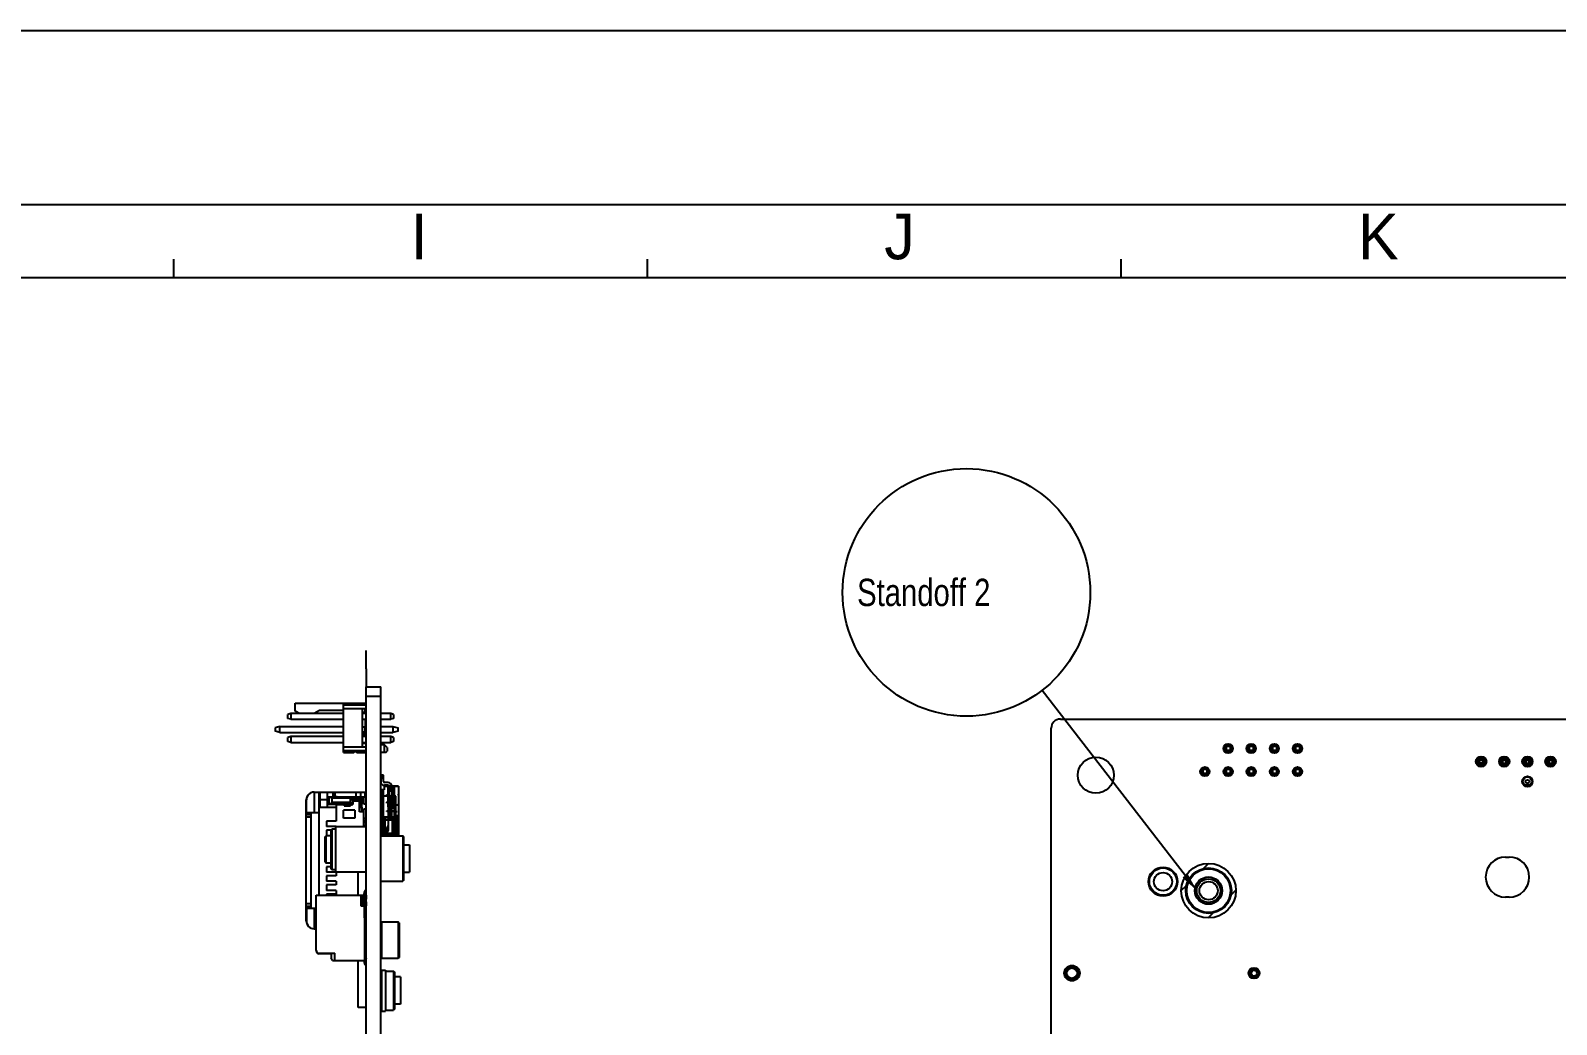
# Model space of a CAD drawing. Header units: millimetres. Extents: x 0 to 841, y 0 to 594.
# Drawn here: x 426.1 to 593.6, y 484.9 to 594 of the extents above; entities that cross this region are included whole.
import ezdxf

# ---------------------------------------------------------------- set-up
doc = ezdxf.new("R2010")
doc.units = ezdxf.units.MM
doc.header["$LTSCALE"] = 46.255
doc.layers.get('0').update_dxf_attribs({"linetype": 'CONTINUOUS'})
for name, color, linetype in [('ASSEM_MEM', 7, 'CONTINUOUS'), ('COLOR128', 7, 'CONTINUOUS'), ('COLOR129', 7, 'CONTINUOUS'), ('COLOR130', 7, 'CONTINUOUS'), ('DETAIL', 7, 'CONTINUOUS')]:
    doc.layers.add(name, color=color, linetype=linetype)
doc.styles.get("Standard").update_dxf_attribs({"font": 'txt', "width": 0.8})
doc.styles.add('TEXTSTYLE_2', font='txt')
doc.dimstyles.get("Standard").update_dxf_attribs({"dimtxt": 3, "dimasz": 2.1, "dimexe": 2, "dimexo": 1, "dimtad": 1, "dimzin": 0, "dimdsep": 46, "dimtxsty": 'STANDARD', "dimblk": '_FILLED', "dimblk1": '_FILLED', "dimblk2": '_FILLED', "dimcen": 0.09, "dimazin": 0, "dimtol": 1, "dimtp": 0.01, "dimtm": 0.01, "dimtfac": 1, "dimtofl": 0, "dimtmove": 0, "dimatfit": 3, "dimldrblk": '_FILLED', "dimfxl": 1, "dimtolj": 1, "dimtzin": 0, "dimarcsym": 0})

# ---------------------------------------------------------------- blocks, each defined once
blk = doc.blocks.new('_FILLED')
at = {"color": 0, "linetype": 'BYBLOCK'}
blk.add_solid([(0, 0), (-1, 0.167), (-1, -0.167)], dxfattribs=at)
blk = doc.blocks.new('BALLOON_BL28', base_point=(528.86, 532.3))
at = {"layer": 'DETAIL', "color": 7, "linetype": 'CONTINUOUS'}
blk.add_circle((528.86, 532.3), 13.59, dxfattribs=at)
at = {"layer": 'DETAIL', "color": 7, "linetype": 'CONTINUOUS', "insert": (516.86, 533.8), "char_height": 3, "width": 24, "attachment_point": 1, "line_spacing_factor": 0.9}
blk.add_mtext('Standoff 2', dxfattribs=at)

msp = doc.modelspace()

# ---------------------------------------------------------------- linework, layer by layer
at = {"color": 7, "linetype": 'CONTINUOUS'}
for p, q in [((0, 594), (841, 594)), ((16.34, 574.88), (819.34, 574.88)), ((441.84, 566.88), (441.84, 568.88)), ((493.84, 566.88), (493.84, 568.88)), ((545.84, 566.88), (545.84, 568.88)), ((25.84, 566.88), (809.34, 566.88))]:
    msp.add_line(p, q, dxfattribs=at)
at = {"layer": 'ASSEM_MEM', "color": 7, "linetype": 'CONTINUOUS'}
for p, q in [((462.98, 523.92), (462.98, 525.92)), ((462.98, 351.92), (462.98, 521.92)), ((462.98, 521.92), (464.58, 521.92)), ((464.58, 351.92), (464.58, 521.92)), ((455.18, 519.25), (455.18, 520.12)), ((455.18, 520.12), (462.98, 520.12)), ((457.84, 519.34), (457.27, 519.01)), ((460.48, 519.35), (457.88, 519.35)), ((460.48, 514.71), (460.48, 520.12)), ((462.98, 519.92), (460.48, 519.92)), ((460.48, 519.55), (462.98, 519.55)), ((462.53, 519.52), (462.53, 515.32)), ((462.98, 519.52), (462.53, 519.52)), ((462.83, 519.52), (462.83, 519.12)), ((462.91, 519.01), (462.91, 519.52)), ((462.98, 520.92), (464.58, 520.92)), ((454.68, 519.01), (454.38, 518.91)), ((454.38, 518.47), (454.38, 518.91)), ((454.68, 518.37), (454.38, 518.47)), ((454.68, 519.01), (454.68, 518.37)), ((460.48, 519.01), (454.68, 519.01)), ((454.68, 518.37), (460.48, 518.37)), ((455.63, 519.01), (455.18, 519.25)), ((460.44, 518.37), (460.44, 517.57)), ((460.44, 517.97), (460.48, 517.97)), ((460.44, 517.87), (460.48, 517.87)), ((462.91, 519.12), (462.53, 519.12)), ((462.98, 519.01), (462.53, 519.01)), ((462.53, 518.37), (462.98, 518.37)), ((462.91, 516.72), (462.91, 518.37)), ((462.98, 517.77), (462.91, 517.77)), ((462.91, 517.67), (462.98, 517.67)), ((465.68, 519.01), (464.58, 519.01)), ((464.58, 518.37), (465.68, 518.37)), ((465.68, 518.37), (465.68, 519.01)), ((465.98, 518.91), (465.68, 519.01)), ((465.98, 518.47), (465.68, 518.37)), ((465.98, 518.91), (465.98, 518.47)), ((453.48, 517.57), (452.98, 517.42)), ((452.98, 517.42), (452.98, 517.07)), ((453.48, 516.92), (452.98, 517.07)), ((453.48, 516.92), (453.48, 517.57)), ((453.48, 517.57), (460.48, 517.57)), ((453.48, 516.92), (460.48, 516.92)), ((454.68, 516.47), (454.38, 516.37)), ((454.38, 515.93), (454.38, 516.37)), ((454.68, 516.47), (454.68, 515.83)), ((460.48, 516.47), (454.68, 516.47)), ((460.44, 516.92), (460.44, 516.47)), ((460.48, 516.57), (460.44, 516.57)), ((462.53, 517.53), (462.91, 517.53)), ((462.91, 516.97), (462.53, 516.97)), ((462.91, 516.82), (462.53, 516.82)), ((462.53, 516.72), (462.91, 516.72)), ((462.98, 516.47), (462.53, 516.47)), ((462.83, 517.53), (462.83, 516.97)), ((462.98, 516.87), (462.91, 516.87)), ((462.91, 516.77), (462.98, 516.77)), ((464.58, 517.57), (465.88, 517.57)), ((464.58, 516.92), (465.88, 516.92)), ((465.68, 516.47), (464.58, 516.47)), ((465.68, 515.83), (465.68, 516.47)), ((465.98, 516.37), (465.68, 516.47)), ((465.88, 517.57), (465.88, 516.92)), ((465.88, 517.57), (466.48, 517.42)), ((466.48, 517.07), (465.88, 516.92)), ((465.98, 516.37), (465.98, 515.93)), ((466.48, 517.07), (466.48, 517.42)), ((454.68, 515.83), (454.38, 515.93)), ((454.68, 515.83), (460.48, 515.83)), ((462.98, 515.3), (460.48, 515.3)), ((462.98, 514.92), (460.48, 514.92)), ((460.48, 514.71), (461.62, 514.71)), ((461.62, 514.71), (461.78, 514.89)), ((461.78, 514.89), (461.95, 514.71)), ((461.95, 514.71), (462.98, 514.71)), ((462.53, 515.83), (462.98, 515.83)), ((462.98, 515.71), (462.53, 515.71)), ((462.98, 515.32), (462.53, 515.32)), ((464.58, 515.83), (465.68, 515.83)), ((464.98, 515.56), (464.58, 515.56)), ((465.13, 514.71), (464.58, 514.71)), ((464.98, 514.71), (464.98, 515.56)), ((465.28, 515.26), (464.98, 515.56)), ((465.13, 514.71), (465.28, 514.86)), ((465.28, 515.26), (465.28, 514.86)), ((465.98, 515.93), (465.68, 515.83)), ((557.36, 515.38), (557.22, 515.51)), ((557.22, 514.8), (557.36, 514.94)), ((557.26, 514.84), (557.26, 515.48)), ((557.26, 515.48), (557.9, 515.48)), ((557.9, 514.84), (557.26, 514.84)), ((557.36, 515.38), (557.36, 514.94)), ((557.8, 515.38), (557.36, 515.38)), ((557.8, 514.94), (557.36, 514.94)), ((557.8, 515.38), (557.93, 515.51)), ((557.8, 515.38), (557.8, 514.94)), ((557.93, 514.8), (557.8, 514.94)), ((557.9, 515.48), (557.9, 514.84)), ((559.9, 515.38), (559.76, 515.51)), ((559.76, 514.8), (559.9, 514.94)), ((559.8, 514.84), (559.8, 515.48)), ((559.8, 515.48), (560.44, 515.48)), ((560.44, 514.84), (559.8, 514.84)), ((559.9, 515.38), (559.9, 514.94)), ((560.34, 515.38), (559.9, 515.38)), ((560.34, 514.94), (559.9, 514.94)), ((560.34, 515.38), (560.47, 515.51)), ((560.34, 515.38), (560.34, 514.94)), ((560.47, 514.8), (560.34, 514.94)), ((560.44, 515.48), (560.44, 514.84)), ((562.44, 515.38), (562.3, 515.51)), ((562.3, 514.8), (562.44, 514.94)), ((562.34, 514.84), (562.34, 515.48)), ((562.34, 515.48), (562.98, 515.48)), ((562.98, 514.84), (562.34, 514.84)), ((562.44, 515.38), (562.44, 514.94)), ((562.88, 515.38), (562.44, 515.38)), ((562.88, 514.94), (562.44, 514.94)), ((562.88, 515.38), (563.01, 515.51)), ((562.88, 515.38), (562.88, 514.94)), ((563.01, 514.8), (562.88, 514.94)), ((562.98, 515.48), (562.98, 514.84)), ((564.98, 515.38), (564.84, 515.51)), ((564.84, 514.8), (564.98, 514.94)), ((564.88, 514.84), (564.88, 515.48)), ((564.88, 515.48), (565.52, 515.48)), ((565.52, 514.84), (564.88, 514.84)), ((564.98, 515.38), (564.98, 514.94)), ((565.42, 515.38), (564.98, 515.38)), ((565.42, 514.94), (564.98, 514.94)), ((565.42, 515.38), (565.55, 515.51)), ((565.42, 515.38), (565.42, 514.94)), ((565.55, 514.8), (565.42, 514.94)), ((565.52, 515.48), (565.52, 514.84)), ((554.68, 512.97), (554.82, 512.84)), ((554.72, 512.3), (554.72, 512.94)), ((554.72, 512.94), (555.36, 512.94)), ((554.82, 512.84), (554.82, 512.4)), ((555.26, 512.84), (554.82, 512.84)), ((555.39, 512.97), (555.26, 512.84)), ((555.26, 512.84), (555.26, 512.4)), ((555.36, 512.94), (555.36, 512.3)), ((557.22, 512.97), (557.36, 512.84)), ((557.26, 512.3), (557.26, 512.94)), ((557.26, 512.94), (557.9, 512.94)), ((557.36, 512.84), (557.36, 512.4)), ((557.8, 512.84), (557.36, 512.84)), ((557.93, 512.97), (557.8, 512.84)), ((557.8, 512.84), (557.8, 512.4)), ((557.9, 512.94), (557.9, 512.3)), ((559.76, 512.97), (559.9, 512.84)), ((559.8, 512.3), (559.8, 512.94)), ((559.8, 512.94), (560.44, 512.94)), ((559.9, 512.84), (559.9, 512.4)), ((560.34, 512.84), (559.9, 512.84)), ((560.34, 512.84), (560.47, 512.97)), ((560.34, 512.84), (560.34, 512.4)), ((560.44, 512.94), (560.44, 512.3)), ((562.3, 512.97), (562.44, 512.84)), ((562.34, 512.3), (562.34, 512.94)), ((562.34, 512.94), (562.98, 512.94)), ((562.44, 512.84), (562.44, 512.4)), ((562.88, 512.84), (562.44, 512.84)), ((562.88, 512.84), (563.01, 512.97)), ((562.88, 512.84), (562.88, 512.4)), ((562.98, 512.94), (562.98, 512.3)), ((564.98, 512.84), (564.84, 512.97)), ((564.88, 512.3), (564.88, 512.94)), ((564.88, 512.94), (565.52, 512.94)), ((564.98, 512.84), (564.98, 512.4)), ((565.42, 512.84), (564.98, 512.84)), ((565.55, 512.97), (565.42, 512.84)), ((565.42, 512.84), (565.42, 512.4)), ((565.52, 512.94), (565.52, 512.3)), ((584.85, 513.49), (584.85, 513.95)), ((584.96, 514.12), (585.04, 514.04)), ((585.18, 513.54), (584.96, 513.32)), ((585.03, 514.04), (585.03, 513.39)), ((585.03, 514.04), (585.18, 513.89)), ((585.68, 514.04), (585.03, 514.04)), ((585.03, 513.39), (585.68, 513.39)), ((585.1, 514.23), (585.62, 514.23)), ((585.62, 513.21), (585.1, 513.21)), ((585.18, 513.54), (585.18, 513.89)), ((585.18, 513.89), (585.53, 513.89)), ((585.53, 513.54), (585.18, 513.54)), ((585.53, 513.89), (585.76, 514.12)), ((585.53, 513.89), (585.53, 513.54)), ((585.53, 513.54), (585.68, 513.39)), ((585.68, 513.39), (585.68, 514.04)), ((585.76, 513.32), (585.68, 513.4)), ((585.87, 513.95), (585.87, 513.49)), ((587.39, 513.49), (587.39, 513.95)), ((587.5, 514.12), (587.58, 514.04)), ((587.5, 513.32), (587.72, 513.54)), ((587.57, 513.39), (587.57, 514.04)), ((587.72, 513.89), (587.57, 514.04)), ((587.57, 514.04), (588.22, 514.04)), ((588.22, 513.39), (587.57, 513.39)), ((587.64, 514.23), (588.16, 514.23)), ((588.16, 513.21), (587.64, 513.21)), ((587.72, 513.89), (587.72, 513.54)), ((587.72, 513.89), (588.07, 513.89)), ((587.72, 513.54), (588.07, 513.54)), ((588.07, 513.89), (588.3, 514.12)), ((588.07, 513.89), (588.07, 513.54)), ((588.22, 513.39), (588.07, 513.54)), ((588.22, 514.04), (588.22, 513.39)), ((588.22, 513.4), (588.3, 513.32)), ((588.41, 513.95), (588.41, 513.49)), ((589.93, 513.49), (589.93, 513.95)), ((590.04, 514.12), (590.12, 514.04)), ((590.04, 513.32), (590.26, 513.54)), ((590.11, 513.39), (590.11, 514.04)), ((590.26, 513.89), (590.11, 514.04)), ((590.11, 514.04), (590.76, 514.04)), ((590.76, 513.39), (590.11, 513.39)), ((590.18, 514.23), (590.7, 514.23)), ((590.7, 513.21), (590.18, 513.21)), ((590.26, 513.89), (590.26, 513.54)), ((590.26, 513.89), (590.61, 513.89)), ((590.26, 513.54), (590.61, 513.54)), ((590.61, 513.89), (590.84, 514.12)), ((590.61, 513.89), (590.61, 513.54)), ((590.76, 513.39), (590.61, 513.54)), ((590.76, 514.04), (590.76, 513.39)), ((590.76, 513.4), (590.84, 513.32)), ((590.95, 513.95), (590.95, 513.49)), ((592.47, 513.49), (592.47, 513.95)), ((592.58, 514.12), (592.66, 514.04)), ((592.58, 513.32), (592.8, 513.54)), ((592.65, 513.39), (592.65, 514.04)), ((592.8, 513.89), (592.65, 514.04)), ((592.65, 514.04), (593.3, 514.04)), ((593.3, 513.39), (592.65, 513.39)), ((592.72, 514.23), (593.24, 514.23)), ((593.24, 513.21), (592.72, 513.21)), ((592.8, 513.89), (592.8, 513.54)), ((592.8, 513.89), (593.15, 513.89)), ((592.8, 513.54), (593.15, 513.54)), ((593.15, 513.89), (593.38, 514.12)), ((593.15, 513.89), (593.15, 513.54)), ((593.3, 513.39), (593.15, 513.54)), ((593.3, 514.04), (593.3, 513.39)), ((593.3, 513.4), (593.38, 513.32)), ((593.49, 513.95), (593.49, 513.49)), ((464.93, 511.02), (464.93, 510.62)), ((464.93, 511.02), (466.53, 511.02)), ((466.53, 511.02), (466.53, 505.58)), ((554.82, 512.4), (554.68, 512.26)), ((555.36, 512.3), (554.72, 512.3)), ((555.26, 512.4), (554.82, 512.4)), ((555.39, 512.26), (555.26, 512.4)), ((557.22, 512.26), (557.36, 512.4)), ((557.9, 512.3), (557.26, 512.3)), ((557.8, 512.4), (557.36, 512.4)), ((557.8, 512.4), (557.93, 512.26)), ((559.9, 512.4), (559.76, 512.26)), ((560.44, 512.3), (559.8, 512.3)), ((560.34, 512.4), (559.9, 512.4)), ((560.34, 512.4), (560.47, 512.26)), ((562.44, 512.4), (562.3, 512.26)), ((562.98, 512.3), (562.34, 512.3)), ((562.88, 512.4), (562.44, 512.4)), ((562.88, 512.4), (563.01, 512.26)), ((564.84, 512.26), (564.98, 512.4)), ((565.52, 512.3), (564.88, 512.3)), ((565.42, 512.4), (564.98, 512.4)), ((565.55, 512.26), (565.42, 512.4)), ((589.99, 511.18), (590.9, 511.18)), ((456.39, 496.22), (456.39, 509.52)), ((456.41, 508.12), (456.41, 509.52)), ((457.26, 510.37), (462.98, 510.37)), ((457.29, 508.12), (457.29, 510.37)), ((457.79, 508.12), (457.79, 510.37)), ((457.91, 509.87), (457.79, 509.87)), ((457.79, 509.85), (457.91, 509.85)), ((457.91, 509.55), (457.79, 509.55)), ((457.91, 508.7), (457.91, 510.37)), ((457.91, 509.57), (458.71, 509.57)), ((458.71, 508.7), (458.71, 510.37)), ((458.71, 509.87), (462.98, 509.87)), ((458.71, 509.85), (462.71, 509.85)), ((458.89, 509.55), (458.71, 509.55)), ((458.89, 509.05), (458.89, 509.85)), ((458.94, 509.85), (459.24, 509.75)), ((459.24, 509.25), (459.04, 509.05)), ((459.24, 509.25), (459.24, 509.75)), ((459.24, 509.75), (462.71, 509.75)), ((459.24, 509.25), (461.26, 509.25)), ((459.31, 510.37), (459.31, 509.87)), ((459.56, 509.87), (459.56, 510.37)), ((459.92, 509.85), (459.92, 509.87)), ((461.26, 509.25), (461.26, 509.65)), ((461.26, 509.65), (461.46, 509.45)), ((461.26, 509.65), (462.49, 509.65)), ((461.46, 509.05), (461.26, 509.25)), ((461.46, 509.45), (461.46, 509)), ((462.29, 509.45), (461.46, 509.45)), ((461.51, 509.38), (461.51, 509)), ((462.24, 509.38), (461.51, 509.38)), ((461.84, 510.37), (461.84, 509.87)), ((462.24, 508.2), (462.24, 509.38)), ((462.49, 509.65), (462.29, 509.45)), ((462.29, 509.45), (462.29, 508.7)), ((462.34, 510.37), (462.34, 509.87)), ((462.49, 508.4), (462.49, 509.65)), ((462.71, 509.05), (462.71, 509.85)), ((462.84, 509.87), (462.84, 510.37)), ((464.63, 510.62), (464.63, 507.62)), ((464.93, 510.62), (464.63, 510.62)), ((464.83, 505.58), (464.83, 510.62)), ((456.41, 508.32), (456.39, 508.32)), ((456.89, 508.02), (456.39, 508.02)), ((456.39, 508.01), (456.89, 508.01)), ((456.89, 507.89), (456.39, 507.89)), ((456.39, 507.66), (456.89, 507.66)), ((456.41, 508.12), (457.79, 508.12)), ((456.89, 508.12), (456.89, 497.62)), ((456.94, 497.62), (456.94, 508.12)), ((457.79, 508.52), (457.8, 508.53)), ((457.8, 499.07), (457.8, 508.7)), ((457.8, 508.7), (459.66, 508.7)), ((458.71, 509.05), (461.51, 509.05)), ((459.66, 509), (459.66, 507.18)), ((459.66, 509), (460.71, 509)), ((460.31, 509), (460.31, 509.05)), ((460.46, 507.52), (460.46, 508.4)), ((461.71, 508.4), (460.46, 508.4)), ((460.56, 509), (460.56, 508.85)), ((460.56, 508.85), (461.26, 508.85)), ((460.62, 508.85), (460.62, 509)), ((460.65, 509), (460.65, 508.85)), ((460.71, 508.85), (460.71, 509)), ((460.81, 509.05), (460.76, 508.9)), ((460.76, 509.05), (460.76, 508.9)), ((460.76, 508.9), (461.06, 508.9)), ((461, 508.85), (460.94, 508.9)), ((461.06, 508.9), (461.01, 509.05)), ((461.06, 508.9), (461.06, 509.05)), ((461.11, 509), (461.11, 508.85)), ((461.11, 509), (461.51, 509)), ((461.17, 508.85), (461.17, 509)), ((461.2, 509), (461.2, 508.85)), ((461.26, 509), (461.26, 508.85)), ((461.71, 508.4), (461.71, 507.52)), ((462.29, 509.05), (462.24, 509.05)), ((462.24, 508.7), (462.48, 508.7)), ((462.71, 508.2), (462.24, 508.2)), ((462.48, 508.7), (462.48, 508.2)), ((462.49, 508.4), (462.48, 508.4)), ((462.48, 508.25), (462.71, 508.25)), ((462.71, 508.4), (462.49, 508.4)), ((462.98, 509.05), (462.71, 509.05)), ((462.71, 506.57), (462.71, 508.55)), ((462.71, 508.55), (462.98, 508.55)), ((464.58, 507.62), (466.53, 507.62)), ((465.03, 507.62), (465.03, 505.58)), ((466.03, 507.62), (466.03, 505.58)), ((456.93, 506.39), (456.89, 506.38)), ((456.94, 506.39), (456.89, 506.39)), ((458.61, 507.18), (458.61, 506.58)), ((459.66, 507.18), (458.61, 507.18)), ((459.66, 506.58), (458.61, 506.58)), ((458.61, 506.18), (458.61, 505.58)), ((459.13, 506.18), (458.61, 506.18)), ((459.13, 506.22), (459.23, 506.32)), ((459.13, 501.92), (459.13, 506.22)), ((459.23, 501.82), (459.23, 506.32)), ((459.63, 506.32), (459.23, 506.32)), ((459.63, 501.57), (459.63, 506.57)), ((462.98, 506.57), (459.63, 506.57)), ((461.71, 507.52), (460.46, 507.52)), ((462.71, 507.5), (462.98, 507.5)), ((462.71, 507.25), (462.98, 507.25)), ((462.98, 507), (462.71, 507)), ((462.71, 506.75), (462.98, 506.75)), ((464.83, 507.52), (464.58, 507.52)), ((465.03, 507.32), (466.03, 507.32)), ((456.89, 505.35), (456.93, 505.34)), ((456.89, 505.34), (456.94, 505.34)), ((458.48, 505.47), (458.58, 505.57)), ((458.48, 502.67), (458.48, 505.47)), ((458.58, 502.57), (458.58, 505.57)), ((459.13, 505.57), (458.58, 505.57)), ((459.13, 505.58), (458.61, 505.58)), ((464.58, 505.72), (464.83, 505.72)), ((464.83, 505.62), (464.58, 505.62)), ((464.58, 505.58), (466.98, 505.58)), ((464.63, 505.62), (464.63, 505.58)), ((465.03, 505.67), (464.83, 505.67)), ((464.98, 505.82), (464.85, 505.82)), ((466.98, 505.58), (466.98, 500.58)), ((467.08, 505.48), (466.98, 505.58)), ((467.08, 505.48), (467.08, 500.68)), ((467.08, 504.58), (467.73, 504.58)), ((467.73, 504.58), (467.73, 501.58)), ((458.48, 502.67), (458.58, 502.57)), ((459.13, 502.57), (458.58, 502.57)), ((554.87, 501.98), (555.44, 502.55)), ((458.61, 502.18), (458.61, 501.58)), ((459.13, 502.18), (458.61, 502.18)), ((459.63, 501.58), (458.61, 501.58)), ((458.61, 501.18), (458.61, 500.58)), ((459.66, 501.18), (458.61, 501.18)), ((459.13, 501.92), (459.23, 501.82)), ((459.63, 501.82), (459.23, 501.82)), ((462.98, 501.57), (459.63, 501.57)), ((459.66, 501.58), (459.66, 501.18)), ((462.08, 499.07), (462.08, 501.57)), ((467.08, 501.58), (467.73, 501.58)), ((456.93, 500.41), (456.89, 500.4)), ((456.94, 500.41), (456.89, 500.41)), ((456.89, 499.37), (456.93, 499.36)), ((456.89, 499.36), (456.94, 499.36)), ((459.66, 500.58), (458.61, 500.58)), ((458.61, 500.18), (458.61, 499.58)), ((459.66, 500.18), (458.61, 500.18)), ((459.66, 499.58), (458.61, 499.58)), ((459.66, 500.58), (459.66, 500.18)), ((459.66, 499.58), (459.66, 499.18)), ((462.76, 499.12), (462.78, 499.43)), ((462.98, 499.57), (462.93, 499.57)), ((464.58, 500.58), (466.98, 500.58)), ((467.08, 500.68), (466.98, 500.58)), ((552.44, 499.55), (553.01, 500.12)), ((557.88, 499.04), (558.44, 499.6)), ((456.89, 498.09), (456.39, 498.09)), ((456.39, 497.86), (456.89, 497.86)), ((456.89, 497.74), (456.39, 497.74)), ((456.39, 497.72), (456.89, 497.72)), ((456.41, 497.62), (456.41, 496.22)), ((456.41, 497.62), (457.48, 497.62)), ((457.29, 495.37), (457.29, 497.62)), ((457.48, 492.97), (457.48, 499.07)), ((457.48, 499.07), (462.67, 499.07)), ((458.61, 499.18), (458.61, 499.07)), ((459.66, 499.18), (458.61, 499.18)), ((462.38, 499.07), (462.38, 497.87)), ((462.38, 497.87), (462.95, 497.87)), ((462.48, 499.07), (462.48, 497.87)), ((462.6, 498.97), (462.6, 497.97)), ((462.63, 499.05), (462.63, 499.07)), ((462.63, 497.87), (462.63, 497.9)), ((462.95, 499.07), (462.7, 499.07)), ((462.73, 497.87), (462.73, 496.57)), ((462.83, 497.57), (462.73, 497.57)), ((462.75, 497.87), (462.75, 499.07)), ((462.78, 498.61), (462.75, 498.39)), ((462.83, 498.62), (462.95, 498.62)), ((462.95, 498.32), (462.83, 498.32)), ((462.83, 491.87), (462.83, 497.57)), ((462.95, 499.07), (462.95, 498.62)), ((462.96, 498.96), (462.95, 498.95)), ((462.95, 498.32), (462.95, 497.87)), ((456.39, 497.42), (456.41, 497.42)), ((462.83, 496.57), (462.73, 496.57)), ((464.58, 496.02), (464.68, 496.12)), ((464.68, 492.12), (464.68, 496.12)), ((464.68, 496.12), (466.48, 496.12)), ((466.48, 496.12), (466.48, 492.12)), ((466.58, 496.02), (466.48, 496.12)), ((466.58, 496.02), (466.58, 492.22)), ((555.39, 496.55), (555.95, 497.11)), ((457.26, 495.37), (457.48, 495.37)), ((462.88, 494.75), (462.88, 493.3)), ((462.88, 494.75), (462.98, 494.75)), ((457.48, 492.94), (457.48, 492.93)), ((457.78, 492.67), (457.78, 492.63)), ((457.78, 492.67), (459.53, 492.67)), ((459.13, 492.63), (457.78, 492.63)), ((459.13, 492.67), (459.13, 492.17)), ((459.53, 491.87), (459.53, 492.67)), ((462.88, 493.3), (462.98, 493.3)), ((459.28, 491.87), (459.13, 492.17)), ((459.28, 491.87), (462.83, 491.87)), ((462.08, 486.73), (462.08, 491.87)), ((462.8, 491.54), (462.78, 491.83)), ((462.84, 492.22), (462.83, 492.22)), ((462.92, 492.17), (462.98, 492.07)), ((462.92, 491.42), (462.98, 491.42)), ((464.58, 492.22), (464.68, 492.12)), ((464.58, 490.72), (464.68, 490.82)), ((464.68, 492.12), (466.48, 492.12)), ((464.68, 486.32), (464.68, 490.82)), ((464.68, 490.82), (465.08, 490.82)), ((465.08, 490.82), (465.08, 486.32)), ((466.58, 492.22), (466.48, 492.12)), ((465.08, 490.72), (465.98, 490.72)), ((465.98, 490.72), (465.98, 486.42)), ((466.08, 490.62), (465.98, 490.72)), ((466.08, 490.62), (466.08, 486.52)), ((466.73, 490.07), (466.08, 490.07)), ((466.73, 490.07), (466.73, 487.07)), ((462.98, 486.73), (462.08, 486.73)), ((464.58, 486.42), (464.68, 486.32)), ((464.68, 486.32), (465.08, 486.32)), ((465.08, 486.42), (465.98, 486.42)), ((466.08, 486.52), (465.98, 486.42)), ((466.73, 487.07), (466.08, 487.07))]:
    msp.add_line(p, q, dxfattribs=at)
at = {"layer": 'ASSEM_MEM', "color": 40, "linetype": 'CONTINUOUS'}
msp.add_line((462.98, 523.92), (462.98, 521.93), dxfattribs=at)
at = {"layer": 'ASSEM_MEM', "color": 3, "linetype": 'CONTINUOUS'}
for p, q in [((539.17, 518.39), (707.17, 518.39)), ((538.17, 349.39), (538.17, 517.39)), ((588.05, 503.24), (588.45, 503.24)), ((588.45, 498.84), (588.05, 498.84))]:
    msp.add_line(p, q, dxfattribs=at)
for centre, radius in [((557.58, 515.16), 0.51), ((560.12, 515.16), 0.51), ((562.66, 515.16), 0.51), ((565.2, 515.16), 0.51), ((585.36, 513.72), 0.575), ((587.9, 513.72), 0.575), ((590.44, 513.72), 0.575), ((592.98, 513.72), 0.575), ((543.07, 512.22), 1.98), ((555.04, 512.62), 0.51), ((557.58, 512.62), 0.51), ((560.12, 512.62), 0.51), ((562.66, 512.62), 0.51), ((565.2, 512.62), 0.51), ((590.44, 511.53), 0.575), ((550.44, 500.54), 1.6), ((540.44, 490.49), 0.85), ((560.44, 490.49), 0.6)]:
    msp.add_circle(centre, radius, dxfattribs=at)
at = {"layer": 'ASSEM_MEM', "color": 7, "linetype": 'CONTINUOUS'}
for centre, radius in [((590.44, 511.53), 0.2), ((555.44, 499.55), 3), ((540.44, 490.49), 0.775), ((540.44, 490.49), 0.725), ((540.44, 490.49), 0.575), ((560.44, 490.49), 0.525), ((560.44, 490.49), 0.475), ((560.44, 490.49), 0.325)]:
    msp.add_circle(centre, radius, dxfattribs=at)
at = {"layer": 'ASSEM_MEM', "color": 7, "linetype": 'CONTINUOUS', "true_color": 0x85878a}
for centre, radius in [((550.44, 500.54), 1.5), ((550.44, 500.54), 1), ((555.44, 499.55), 2.5), ((555.44, 499.55), 2.4), ((555.44, 499.55), 1.5), ((555.44, 499.55), 1.3), ((555.44, 499.55), 1)]:
    msp.add_circle(centre, radius, dxfattribs=at)
at = {"layer": 'ASSEM_MEM', "color": 7, "linetype": 'CONTINUOUS', "true_color": 0x3366ff}
for centre, radius in [((540.44, 490.49), 0.8), ((560.44, 490.49), 0.55)]:
    msp.add_circle(centre, radius, dxfattribs=at)
at = {"layer": 'ASSEM_MEM', "color": 7, "linetype": 'CONTINUOUS'}
for centre, radius, start, end in [((457.88, 519.25), 0.1, 90, 117.5738), ((590.44, 511.53), 0.5, 315.573, 224.427), ((457.24, 509.52), 0.85, 90, 180), ((457.26, 509.52), 0.85, 90, 180), ((459.67, 509.57), 0.3, 67.4169, 87.186), ((459.67, 509.57), 0.8, 20.2633, 22.2358), ((464.98, 505.72), 0.1, 59.7162, 90), ((462.93, 499.42), 0.15, 90.0003, 177.7172), ((462.7, 498.97), 0.1, 90, 180), ((462.7, 497.97), 0.1, 180, 270), ((462.66, 499.12), 0.1, 333.0109, 357.1399), ((462.83, 498.55), 0.075, 90, 179.997), ((462.83, 498.4), 0.075, 180.003, 270), ((457.24, 496.22), 0.85, 180, 270), ((457.26, 496.22), 0.85, 180, 270), ((462.88, 494.8), 0.05, 180, 270), ((457.78, 492.97), 0.3, 180, 270), ((457.78, 492.93), 0.3, 180, 270), ((462.88, 493.25), 0.05, 90, 180), ((462.68, 491.82), 0.1, 3.0959, 30.5626), ((462.92, 491.54), 0.12, 183.1678, 269.9995), ((462.84, 492.14), 0.08, 20.9012, 89.9995)]:
    msp.add_arc(centre, radius, start, end, dxfattribs=at)
at = {"layer": 'ASSEM_MEM', "color": 3, "linetype": 'CONTINUOUS'}
for centre, radius, start, end in [((539.17, 517.39), 1, 90, 180), ((588.05, 501.04), 2.2, 90, 270), ((588.45, 501.04), 2.2, 270, 90)]:
    msp.add_arc(centre, radius, start, end, dxfattribs=at)
at = {"layer": 'COLOR128', "color": 7, "linetype": 'CONTINUOUS'}
for p, q in [((464.93, 511.02), (464.93, 510.62)), ((466.53, 511.02), (464.93, 511.02)), ((465.33, 511.02), (465.33, 508.82)), ((465.37, 511.02), (465.47, 510.92)), ((465.43, 508.82), (465.43, 511.02)), ((465.47, 509.92), (465.47, 510.92)), ((465.47, 510.92), (465.78, 510.92)), ((465.88, 511.02), (465.78, 510.92)), ((465.78, 510.92), (465.78, 509.92)), ((465.93, 511.02), (465.93, 508.82)), ((466.03, 511.02), (466.03, 506.14)), ((466.53, 511.02), (466.53, 510.74)), ((464.63, 510.62), (464.63, 505.52)), ((464.93, 510.62), (464.63, 510.62)), ((464.83, 510.62), (464.83, 505.52)), ((466.23, 509.92), (464.83, 509.92)), ((465.25, 510.02), (465.25, 510.11)), ((466.25, 509.65), (465.25, 510.11)), ((465.57, 509.87), (465.25, 510.02)), ((466.25, 509.64), (465.25, 509.17)), ((465.57, 509.42), (465.25, 509.26)), ((465.25, 509.17), (465.25, 509.26)), ((465.38, 509.92), (465.38, 506.14)), ((465.78, 510.62), (465.47, 510.62)), ((465.47, 510.52), (465.78, 510.52)), ((465.57, 509.42), (465.57, 509.87)), ((465.67, 509.82), (465.67, 509.46)), ((466.05, 509.65), (465.67, 509.82)), ((466.05, 509.65), (465.67, 509.46)), ((466.23, 506.62), (466.23, 509.92)), ((466.25, 509.65), (466.25, 509.64)), ((466.52, 510.74), (466.52, 510.15)), ((466.52, 510.74), (466.53, 510.74)), ((466.52, 510.72), (466.53, 510.72)), ((466.52, 510.65), (466.53, 510.65)), ((466.53, 510.64), (466.52, 510.64)), ((466.52, 510.61), (466.53, 510.61)), ((466.52, 510.5), (466.53, 510.5)), ((466.52, 510.46), (466.53, 510.46)), ((466.52, 510.45), (466.53, 510.45)), ((466.52, 510.45), (466.53, 510.45)), ((466.52, 510.43), (466.53, 510.43)), ((466.52, 510.37), (466.53, 510.37)), ((466.52, 510.3), (466.53, 510.3)), ((466.52, 510.27), (466.53, 510.27)), ((466.53, 510.23), (466.52, 510.23)), ((466.52, 510.21), (466.53, 510.21)), ((466.52, 510.15), (466.53, 510.15)), ((466.52, 510.04), (466.52, 509.07)), ((466.53, 510.04), (466.52, 510.04)), ((466.53, 509.97), (466.52, 509.97)), ((466.52, 509.61), (466.53, 509.61)), ((466.52, 509.61), (466.53, 509.61)), ((466.52, 509.61), (466.53, 509.61)), ((466.52, 509.6), (466.53, 509.6)), ((466.53, 510.74), (466.53, 510.15)), ((466.53, 510.04), (466.53, 510.15)), ((466.53, 510.04), (466.53, 509.07)), ((466.53, 507.62), (464.83, 507.62)), ((465.03, 505.52), (465.03, 507.62)), ((465.25, 508.23), (465.25, 508.32)), ((465.25, 508.32), (466.25, 508.32)), ((466.15, 508.23), (465.25, 508.23)), ((465.33, 508.82), (466.03, 508.82)), ((465.83, 508.62), (465.53, 508.62)), ((465.58, 508.69), (465.58, 509.08)), ((465.58, 509.08), (465.68, 509.08)), ((465.68, 508.69), (465.58, 508.69)), ((465.68, 509.08), (465.68, 508.69)), ((465.81, 507.62), (465.81, 505.67)), ((466.15, 508.08), (466.15, 508.23)), ((466.25, 508.13), (466.15, 508.08)), ((466.53, 508.92), (466.23, 508.92)), ((466.53, 507.77), (466.23, 507.77)), ((466.25, 508.32), (466.25, 508.13)), ((466.38, 507.62), (466.38, 505.52)), ((466.52, 509.2), (466.53, 509.2)), ((466.52, 509.16), (466.53, 509.16)), ((466.52, 509.07), (466.53, 509.07)), ((466.52, 508.92), (466.52, 507.94)), ((466.53, 508.92), (466.52, 508.92)), ((466.53, 508.84), (466.52, 508.84)), ((466.52, 508.48), (466.53, 508.48)), ((466.52, 508.48), (466.53, 508.48)), ((466.52, 508.48), (466.53, 508.48)), ((466.52, 508.47), (466.53, 508.47)), ((466.52, 508.07), (466.53, 508.07)), ((466.52, 508.03), (466.53, 508.03)), ((466.52, 507.94), (466.53, 507.94)), ((466.53, 508.92), (466.53, 509.07)), ((466.53, 508.92), (466.53, 507.94)), ((466.53, 507.94), (466.53, 505.52)), ((464.63, 506.42), (465.23, 506.42)), ((464.83, 506.62), (464.73, 506.42)), ((466.53, 507.32), (465.03, 507.32)), ((465.38, 506.74), (465.23, 506.42)), ((465.23, 506.42), (465.23, 505.82)), ((465.23, 505.82), (465.38, 506.14)), ((466.03, 506.74), (466.18, 506.42)), ((466.18, 505.82), (466.03, 506.14)), ((466.18, 506.42), (466.18, 505.82)), ((466.53, 506.42), (466.18, 506.42)), ((466.23, 506.62), (466.33, 506.42)), ((466.53, 505.52), (464.63, 505.52)), ((466.38, 505.67), (464.83, 505.67)), ((466.18, 505.82), (465.23, 505.82)), ((465.81, 505.67), (465.66, 505.52))]:
    msp.add_line(p, q, dxfattribs=at)
for points in [[(465.43, 508.82), (465.44, 508.78), (465.44, 508.73), (465.46, 508.69), (465.48, 508.65), (465.51, 508.63), (465.53, 508.62)], [(465.83, 508.62), (465.86, 508.63), (465.89, 508.65), (465.91, 508.69), (465.92, 508.73), (465.93, 508.78), (465.93, 508.82)]]:
    msp.add_lwpolyline(points, dxfattribs=at)
for centre, start, end in [((465.53, 508.82), 180, 270), ((465.83, 508.82), 270, 360)]:
    msp.add_arc(centre, 0.2, start, end, dxfattribs=at)
at = {"layer": 'COLOR129', "color": 7, "linetype": 'CONTINUOUS'}
for p, q in [((464.7, 512.22), (464.56, 512.08)), ((464.56, 512.08), (464.56, 511.52)), ((464.86, 512.08), (464.56, 512.08)), ((464.86, 511.9), (464.56, 511.9)), ((464.86, 511.85), (464.56, 511.85)), ((464.86, 512.22), (464.7, 512.22)), ((464.86, 511.52), (464.86, 512.22)), ((465.37, 511.42), (464.96, 511.42)), ((465.37, 511.12), (464.96, 511.12)), ((465.77, 511.07), (465.46, 511.07)), ((465.47, 511.03), (465.47, 511.04)), ((465.47, 511.03), (465.47, 511.03)), ((465.47, 511.02), (465.47, 511.03)), ((465.47, 511.02), (465.47, 509.92)), ((465.77, 511.02), (465.47, 511.02)), ((465.77, 507.62), (465.77, 511.02)), ((465.77, 510.81), (465.47, 510.81)), ((465.77, 510.68), (465.47, 510.68)), ((465.77, 510.6), (465.47, 510.6)), ((465.77, 510.52), (465.47, 510.52)), ((465.47, 509.92), (465.51, 509.87)), ((465.51, 509.87), (465.51, 507.62)), ((465.51, 507.62), (465.59, 507.32)), ((465.77, 507.62), (465.51, 507.62)), ((465.69, 507.32), (465.77, 507.62)), ((465.7, 507.37), (465.58, 507.37))]:
    msp.add_line(p, q, dxfattribs=at)
msp.add_lwpolyline([(465.47, 511.04), (465.47, 511.05), (465.47, 511.06), (465.46, 511.07)], dxfattribs=at)
for centre, radius, start, end in [((464.96, 511.52), 0.4, 180, 270), ((464.96, 511.52), 0.1, 180, 270), ((465.37, 511.02), 0.4, 0, 90), ((465.37, 511.02), 0.1, 30, 90), ((465.37, 511.02), 0.1, 0, 30)]:
    msp.add_arc(centre, radius, start, end, dxfattribs=at)
at = {"layer": 'COLOR130', "color": 7, "linetype": 'CONTINUOUS'}
for p, q in [((464.7, 512.22), (464.56, 512.08)), ((464.56, 512.08), (464.56, 511.52)), ((464.86, 512.08), (464.56, 512.08)), ((464.86, 511.9), (464.56, 511.9)), ((464.86, 511.85), (464.56, 511.85)), ((464.86, 512.22), (464.7, 512.22)), ((464.86, 511.52), (464.86, 512.22)), ((465.37, 511.42), (464.96, 511.42)), ((465.37, 511.12), (464.96, 511.12)), ((465.77, 511.07), (465.46, 511.07)), ((465.47, 511.03), (465.47, 511.04)), ((465.47, 511.03), (465.47, 511.03)), ((465.47, 511.02), (465.47, 511.03)), ((465.47, 511.02), (465.47, 509.92)), ((465.77, 511.02), (465.47, 511.02)), ((465.77, 507.62), (465.77, 511.02)), ((465.77, 510.81), (465.47, 510.81)), ((465.77, 510.68), (465.47, 510.68)), ((465.77, 510.6), (465.47, 510.6)), ((465.77, 510.52), (465.47, 510.52)), ((465.47, 509.92), (465.51, 509.87)), ((465.51, 509.87), (465.51, 507.62)), ((465.51, 507.62), (465.59, 507.32)), ((465.77, 507.62), (465.51, 507.62)), ((465.69, 507.32), (465.77, 507.62)), ((465.7, 507.37), (465.58, 507.37))]:
    msp.add_line(p, q, dxfattribs=at)
msp.add_lwpolyline([(465.47, 511.04), (465.47, 511.05), (465.47, 511.06), (465.46, 511.07)], dxfattribs=at)
for centre, radius, start, end in [((464.96, 511.52), 0.4, 180, 270), ((464.96, 511.52), 0.1, 180, 270), ((465.37, 511.02), 0.4, 0, 90), ((465.37, 511.02), 0.1, 30, 90), ((465.37, 511.02), 0.1, 0, 30)]:
    msp.add_arc(centre, radius, start, end, dxfattribs=at)

# ---------------------------------------------------------------- block references
at = {"layer": 'DETAIL', "color": 7, "linetype": 'CONTINUOUS'}
msp.add_blockref('BALLOON_BL28', (528.86, 532.3), dxfattribs=at)

# ---------------------------------------------------------------- texts
at = {"color": 7, "linetype": 'CONTINUOUS', "char_height": 5, "width": 5, "attachment_point": 1, "line_spacing_factor": 0.9, "style": 'TEXTSTYLE_2'}
for s, insert in [('I', (467.84, 573.88)), ('J', (519.84, 573.88)), ('K', (571.84, 573.88))]:
    msp.add_mtext(s, dxfattribs=dict(at, insert=insert))

# ---------------------------------------------------------------- leaders
at = {"layer": 'DETAIL', "color": 7, "linetype": 'CONTINUOUS'}
msp.add_leader([(554.14, 499.55), (537.17, 521.54)], dimstyle='STANDARD', override={"dimtad": 0}, dxfattribs=at)

doc.saveas('drawing.dxf')
